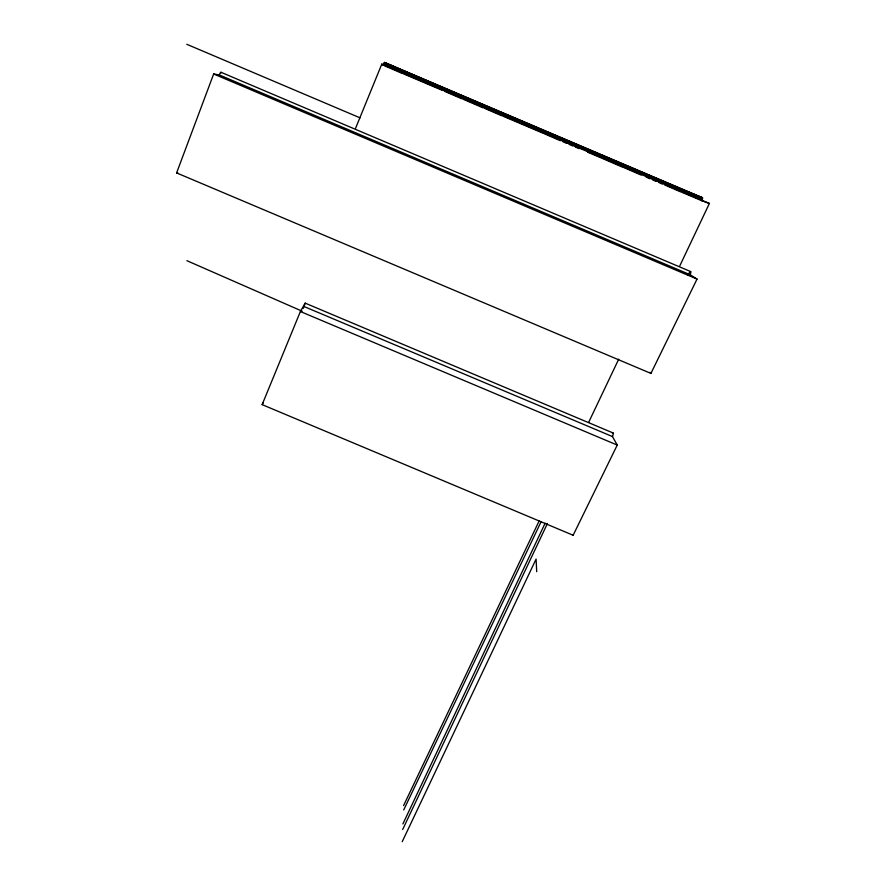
<?xml version="1.0" encoding="UTF-8"?>
<svg xmlns="http://www.w3.org/2000/svg" width="886" height="886" viewBox="0 0 886 886"><rect width="100%" height="100%" fill="white"/><g stroke="black" fill="none" stroke-linecap="round" stroke-linejoin="round"><path stroke-width="1.33" d="M682.187 192.395L702.033 200.834L702.432 197.689L384.491 62.43L383.14 65.187M613.134 432.988L305.172 303.134L303.189 308.45M384.491 62.43L464.02 96.784M176.602 172.914L213.659 73.992L219.241 74.911L690.183 274.738L697.038 279.079L650.922 373.416L176.602 172.914L177.698 172.637M355.552 128.337L381.811 64.08L709.398 203.437L679.772 265.922M612.436 433.232A4.651 0.975 -66.2 0 1 612.492 436.576L617.243 445.071L573.142 535.255L262.145 404.636L300.387 311.518L305.172 303.134M545.156 523.161L402.886 823.925M402.211 841.7L536.096 559.066L536.694 571.703M403.573 805.607L539.253 520.702M588.592 422.478L618.716 359.162M402.676 829.506L547.426 523.504M403.706 809.948L541.036 521.854M262.145 404.636L263.197 402.798M687.857 274.815L689.175 272.877M702.432 197.689L682.131 189.582M701.989 200.956L703.351 201.41M704.58 201.82L709.398 203.437M300.387 311.518L617.243 445.071M303.688 306.379L612.492 436.576M384.358 62.552L702.687 197.977M465.261 97.316L503.78 113.707M505.02 114.228L522.397 121.626M523.637 122.146L543.483 130.596M544.724 131.128L562.089 138.515M563.33 139.036L662.363 181.165M663.603 181.696L680.902 189.061M383.97 63.327L702.62 198.885M383.572 64.202L702.376 199.826M384.391 65.719L401.856 73.283M403.152 73.693L441.904 90.173M444.395 91.236L461.827 98.8M463.123 99.21L483.047 107.826M484.343 108.236L501.764 115.778M503.06 116.199L542.941 133.155M544.181 133.686L560.329 140.697M562.865 141.638L566.553 143.344M569.089 144.285L572.777 145.991M575.313 146.932L579.001 148.638M587.75 152.226L601.439 158.04M602.679 158.572L622.526 167.155M623.822 167.565L641.165 175.085M646.182 177.078L649.859 178.784M652.395 179.725L656.072 181.42M658.597 182.361L662.285 184.066M664.81 185.008L680.902 191.985M186.813 44.3L360.059 117.849M220.924 72.242L690.692 271.581M213.659 73.992L697.038 279.079M186.891 260.683L302.17 311.207M381.811 64.08L382.852 65.077M649.981 372.286L650.922 373.416M572.877 534.48L573.142 535.255M689.618 272.29A4.795 0.997 -64.6 0 1 690.183 274.738M219.241 74.911A4.829 0.687 -69 0 1 221.035 72.929"/></g></svg>
